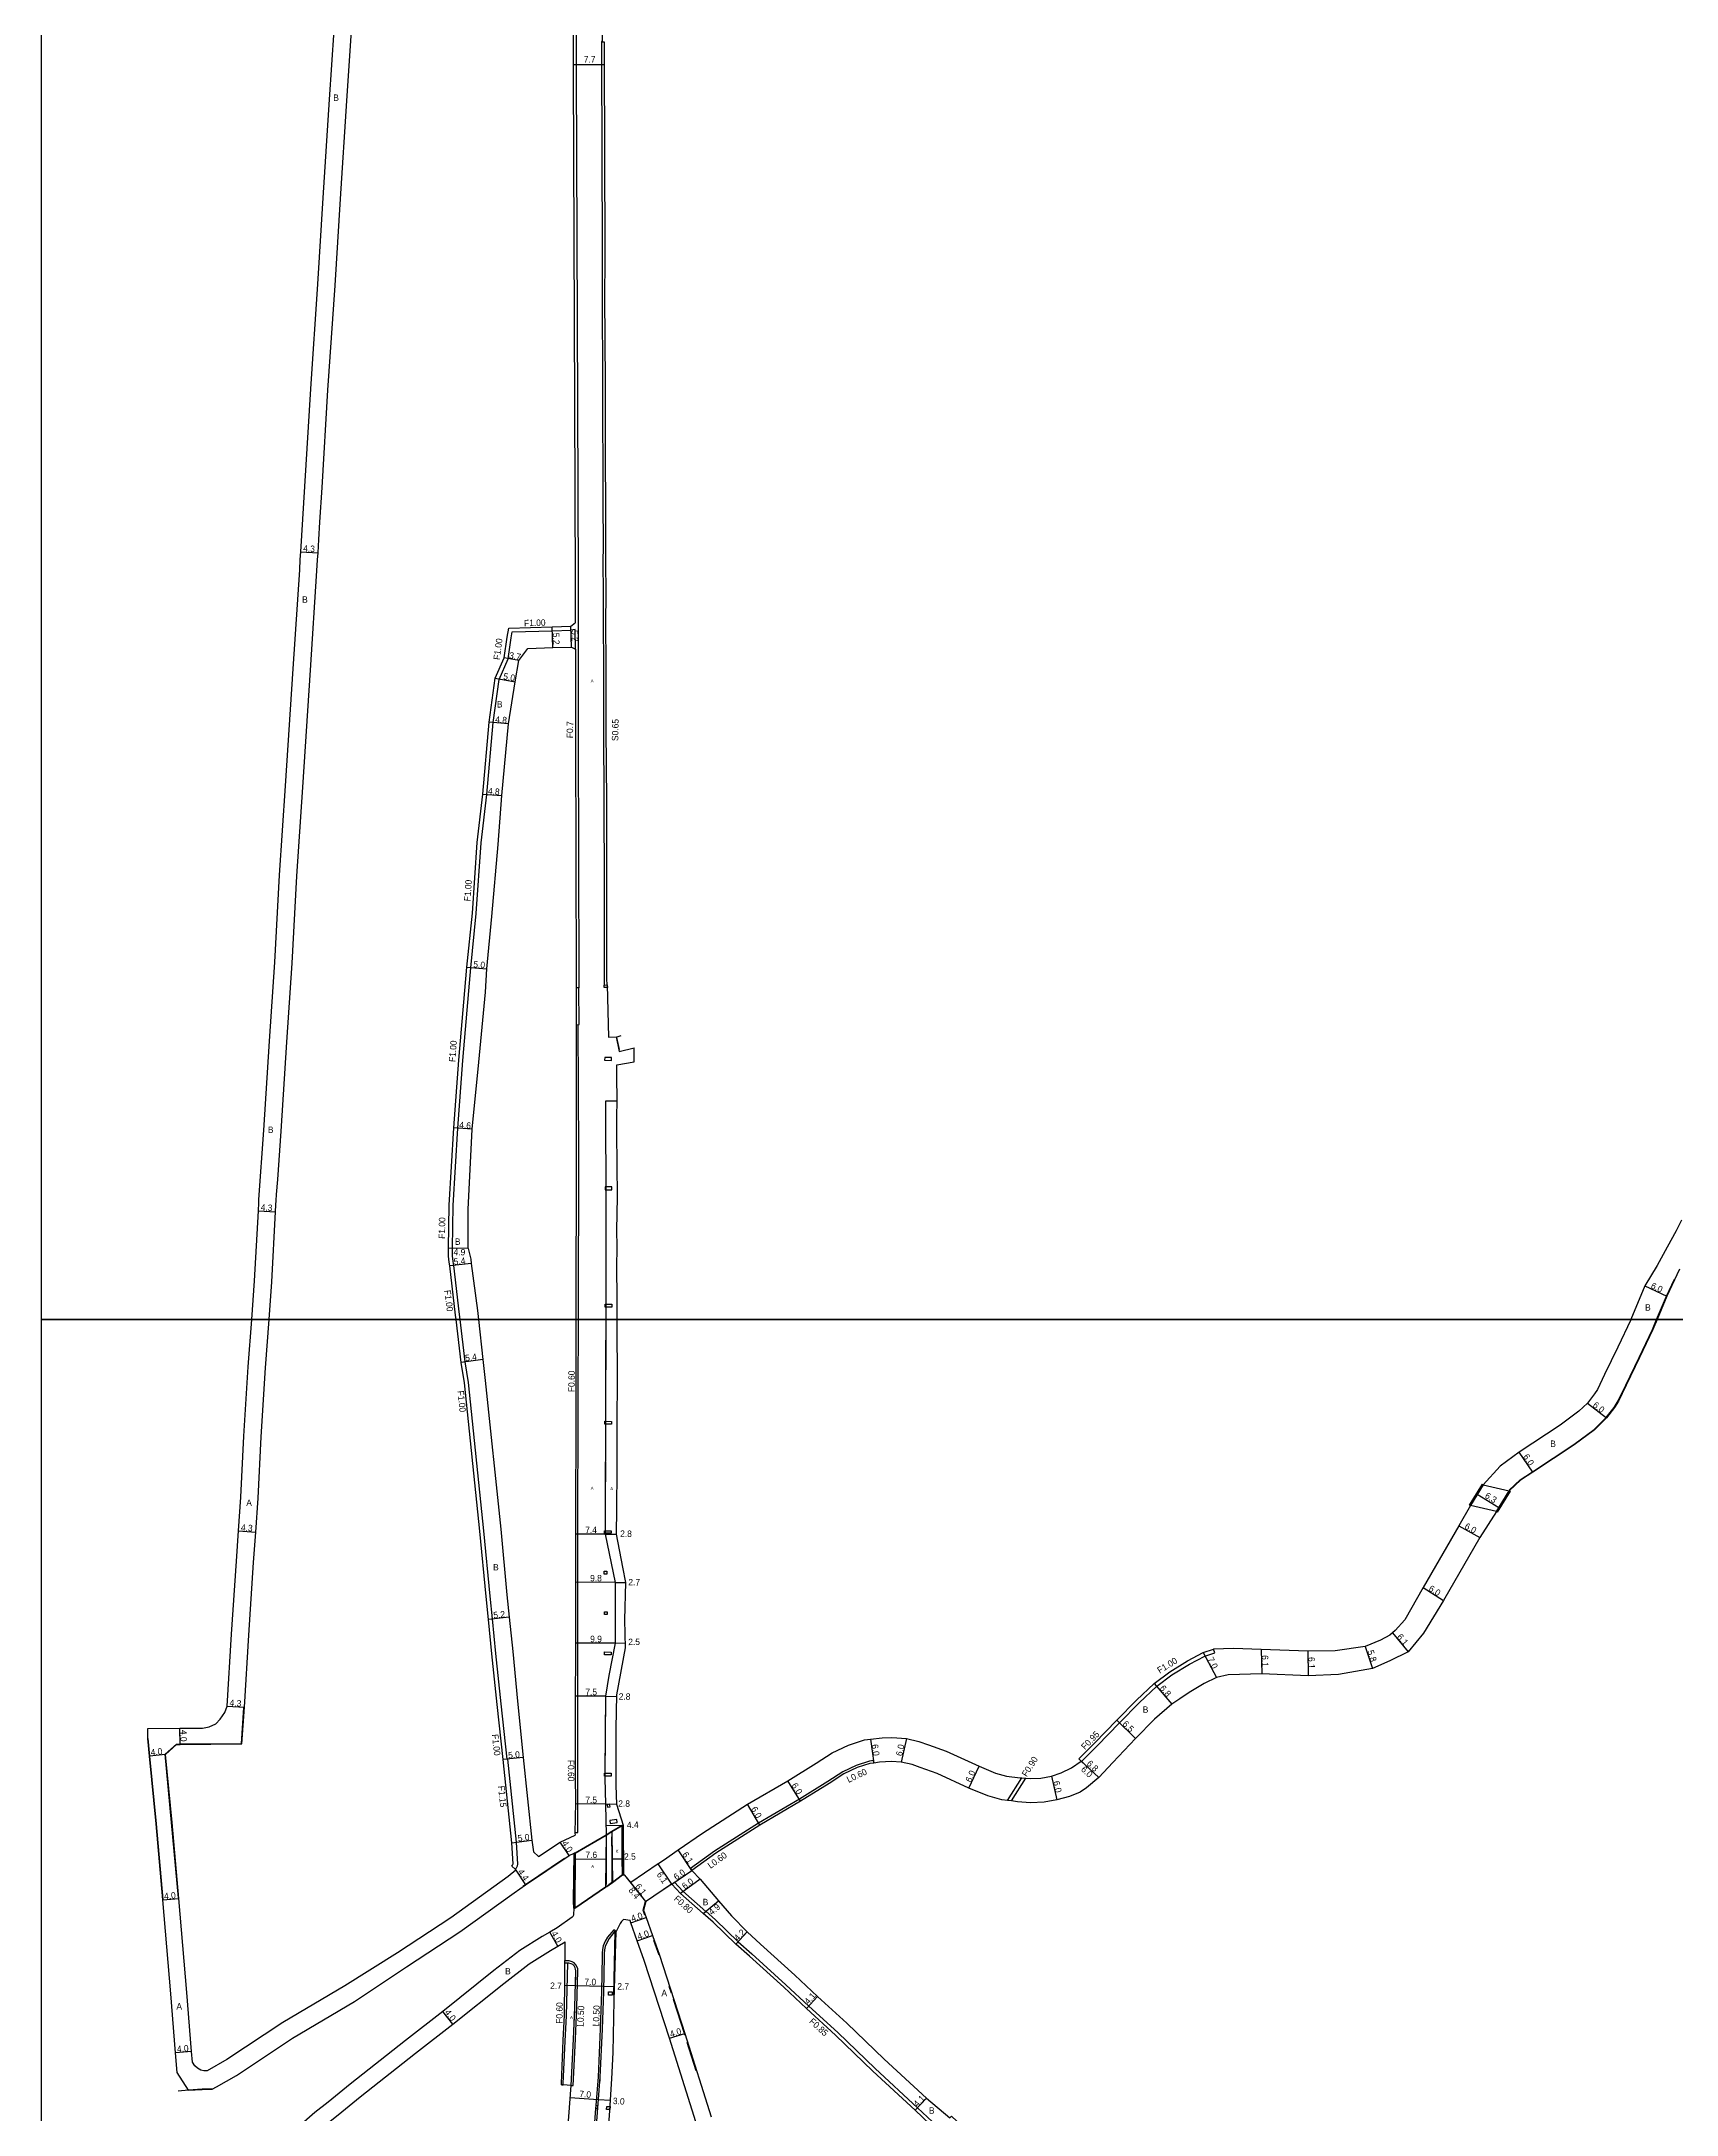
# Model space of a CAD drawing. Header units: metres. Extents: x -12000 to -8000, y -105000 to -102000.
# Drawn here: x -12000 to -11594, y -103998 to -103482 of the extents above; entities that cross this region are included whole.
import ezdxf

# ---------------------------------------------------------------- set-up
doc = ezdxf.new("R2010")
doc.units = ezdxf.units.M
doc.header["$LTSCALE"] = 2.5
for name, color, linetype in [('側溝・桝', 7, 'Continuous'), ('図郭', 7, 'Continuous'), ('幅員', 7, 'Continuous'), ('歩道・分離帯・安全施設', 7, 'Continuous'), ('舗装', 7, 'Continuous'), ('道路', 7, 'Continuous')]:
    doc.layers.add(name, color=color, linetype=linetype)
doc.styles.get("Standard").update_dxf_attribs({"font": ''})
doc.styles.add('YOKO_DECO', font='')
doc.styles.get('Standard').set_extended_font_data('@MS PGothic')
doc.styles.get('YOKO_DECO').set_extended_font_data('MS PGothic')

msp = doc.modelspace()

# ---------------------------------------------------------------- linework, layer by layer
at = {"layer": '側溝・桝'}
for points in [[(-11865.51, -103200), (-11865.62, -103205.25), (-11865.79, -103216.05), (-11866.27, -103265.81), (-11866.83, -103307.54), (-11866.97, -103320.85), (-11867.23, -103342.54), (-11867.31, -103357.31), (-11867.31, -103414.72), (-11867.18, -103490.37), (-11866.86, -103572.4), (-11866.75, -103616.74), (-11866.73, -103628.53), (-11866.72, -103632.7), (-11866.69, -103655.25), (-11866.53, -103715.5), (-11866.53, -103717.6)], [(-11860.75, -103482.5), (-11860.95, -103482.49), (-11860.89, -103489.11), (-11860.81, -103507.72), (-11860.73, -103536.79), (-11860.77, -103545.86), (-11860.65, -103567.26), (-11860.65, -103578.09), (-11860.62, -103586.43), (-11860.59, -103597.44), (-11860.53, -103607.11), (-11860.56, -103612.45), (-11860.48, -103618.81), (-11860.55, -103627.85), (-11860.46, -103636.58), (-11860.45, -103642.56), (-11860.43, -103653.49), (-11860.32, -103671.11), (-11860.3, -103692.12), (-11860.3, -103715.28), (-11860.26, -103716.91)], [(-11884.37, -103630.48), (-11883.96, -103628.2)], [(-11896.02, -103800), (-11896.17, -103798.79), (-11897.63, -103786.58), (-11897.73, -103785.63), (-11897.89, -103784.18), (-11897.93, -103782.28), (-11897.75, -103771.64), (-11896.61, -103752.47), (-11895.34, -103735.63), (-11893.88, -103718.33), (-11893.4, -103712.59), (-11892.01, -103699.11), (-11890.8, -103681.6), (-11889.44, -103669.55), (-11887.83, -103651.66), (-11886.33, -103640.96), (-11884.09, -103635.86), (-11883.39, -103630.63), (-11883.12, -103629.18), (-11873.15, -103628.86), (-11868.49, -103628.71)], [(-11867.4, -103633.46), (-11867.43, -103628.53), (-11868.49, -103628.71)], [(-11867.24, -103726.75), (-11866.51, -103726.73), (-11866.53, -103717.6), (-11867.25, -103717.6)], [(-11866.67, -103800), (-11866.59, -103758.5), (-11866.68, -103726.73)], [(-11898.73, -103785.74), (-11898.89, -103784.24)], [(-11884.37, -103909.24), (-11885.83, -103895.52), (-11887.15, -103882.97), (-11888.01, -103874.41), (-11888.58, -103868.77), (-11890.11, -103852.5), (-11893.97, -103815.65), (-11894.77, -103810.52), (-11896.02, -103800)], [(-11867.51, -103927.46), (-11866.83, -103927.47), (-11866.83, -103915.43), (-11866.82, -103908.47), (-11866.77, -103899.73), (-11866.8, -103892.84), (-11866.78, -103884.86), (-11866.82, -103877.47), (-11866.78, -103868.39), (-11866.76, -103855.99), (-11866.71, -103818.23), (-11866.67, -103800)], [(-11741.79, -103909.71), (-11741.68, -103909.82), (-11737.8, -103905.92), (-11732.27, -103900.26), (-11727.37, -103895.24), (-11723.05, -103891.14), (-11719.27, -103888.32), (-11714.89, -103885.66), (-11711.1, -103883.65), (-11708.63, -103882.86), (-11708.92, -103881.95)], [(-11882.4, -103936.62), (-11882.01, -103936.24), (-11881.81, -103935.76), (-11881.72, -103935.33), (-11882.06, -103929.9), (-11884.22, -103909.22), (-11884.37, -103909.24), (-11885.36, -103909.34)], [(-11793.28, -103910.21), (-11793.37, -103909.62), (-11794.39, -103909.76), (-11797.65, -103910.79), (-11801.03, -103912.37), (-11804.68, -103914.79), (-11811.78, -103919.21), (-11821.96, -103925.13), (-11832.84, -103932.15), (-11838.82, -103936.39), (-11838.49, -103936.89)], [(-11760.13, -103919.52), (-11756.53, -103913.89)], [(-11759.14, -103919.64), (-11755.51, -103913.98)], [(-11843.43, -103940.29), (-11842.76, -103939.83), (-11840.73, -103942.02), (-11835.02, -103947.07)], [(-11835.64, -103947.6), (-11835.02, -103947.07), (-11834.98, -103947.04), (-11832.59, -103949.16), (-11827.01, -103954.6), (-11823.62, -103957.58), (-11815.11, -103965.3), (-11809.44, -103970.59), (-11802.2, -103977.19), (-11792.98, -103986.12), (-11782.44, -103995.87), (-11778.75, -103999.36), (-11769.28, -104007.99), (-11763.63, -104013.48)], [(-11857.52, -103951.94), (-11857.84, -103951.67), (-11859.43, -103953.48), (-11860, -103954.47), (-11860.47, -103955.63), (-11860.64, -103956.57), (-11860.73, -103957.47), (-11860.75, -103958.24), (-11860.95, -103966.97), (-11861.28, -103976.28), (-11861.79, -103988.2), (-11862.33, -103995.32)], [(-11870.89, -103990.18), (-11870.48, -103990.21), (-11870.45, -103989.84), (-11869.91, -103979.3), (-11869.62, -103973.06), (-11869.31, -103959.91), (-11869.95, -103959.9)], [(-11868.49, -103990.31), (-11867.98, -103990.34), (-11867.35, -103978.84), (-11867.03, -103970.87), (-11866.78, -103961.81), (-11866.83, -103961.37), (-11866.95, -103960.9), (-11867.27, -103960.32), (-11867.72, -103959.89), (-11868.23, -103959.6), (-11868.97, -103959.4), (-11869.3, -103959.4), (-11869.95, -103959.39)], [(-11862.39, -103996.05), (-11863.84, -104015.33)]]:
    msp.add_lwpolyline(points, dxfattribs=at)
for points in [[(-11859.47, -103717.54), (-11860.25, -103717.55), (-11860.26, -103716.91), (-11859.48, -103716.89)], [(-11860.14, -103735.6), (-11858.43, -103735.63), (-11858.42, -103734.9), (-11860.12, -103734.88)], [(-11858.33, -103767.81), (-11858.33, -103767.07), (-11860.04, -103767.06), (-11860.04, -103767.8)], [(-11858.32, -103796.22), (-11858.33, -103796.93), (-11860.01, -103796.9), (-11860, -103796.19)], [(-11860.09, -103825.3), (-11858.42, -103825.34), (-11858.44, -103826.05), (-11860.1, -103826.01)], [(-11858.52, -103853.12), (-11860.15, -103853.13), (-11860.15, -103852.53), (-11858.52, -103852.52)], [(-11859.57, -103862.57), (-11859.59, -103863.28), (-11860.3, -103863.27), (-11860.28, -103862.56)], [(-11860.21, -103872.64), (-11859.51, -103872.62), (-11859.49, -103873.31), (-11860.19, -103873.33)], [(-11860.19, -103882.58), (-11858.49, -103882.63), (-11858.51, -103883.34), (-11860.21, -103883.29)], [(-11860.19, -103912.7), (-11858.51, -103912.7), (-11858.51, -103913.47), (-11860.19, -103913.48)], [(-11858.93, -103920.45), (-11859.55, -103920.58), (-11859.43, -103921.21), (-11858.8, -103921.08)], [(-11858.86, -103924.49), (-11858.76, -103925.21), (-11857.05, -103924.97), (-11857.15, -103924.23)], [(-11859.19, -103967.02), (-11858.28, -103967.02), (-11858.28, -103967.92), (-11859.18, -103967.93)], [(-11861.84, -103995.35), (-11862.33, -103995.32), (-11862.39, -103996.05), (-11861.89, -103996.09)], [(-11858.82, -103996.31), (-11859.68, -103996.26), (-11859.64, -103995.54), (-11858.78, -103995.59)]]:
    msp.add_lwpolyline(points, close=True, dxfattribs=at)
at = {"layer": '図郭'}
for points in [[(-12000, -103200), (-11200, -103200), (-11200, -103800), (-12000, -103800)], [(-12000, -103800), (-11200, -103800), (-11200, -104400), (-12000, -104400)]]:
    msp.add_lwpolyline(points, close=True, dxfattribs=at)
at = {"layer": '幅員'}
for points in [[(-11867.92, -103488.17), (-11860.27, -103488.21)], [(-11935.61, -103609.22), (-11931.32, -103609.49)], [(-11873.01, -103633.06), (-11873.18, -103627.86)], [(-11868.36, -103632.91), (-11868.52, -103627.71)], [(-11881.42, -103636.24), (-11885.06, -103635.59)], [(-11887.3, -103640.68), (-11882.38, -103641.57)], [(-11884.05, -103651.99), (-11888.83, -103651.55)], [(-11890.43, -103669.45), (-11885.65, -103669.83)], [(-11894.4, -103712.5), (-11889.42, -103712.91)], [(-11893.02, -103752.72), (-11897.61, -103752.4)], [(-11946.14, -103772.99), (-11941.85, -103773.22)], [(-11894.03, -103782.37), (-11898.93, -103782.28)], [(-11893.25, -103786.11), (-11898.62, -103786.69)], [(-11601.79, -103791.65), (-11596.37, -103794.21)], [(-11890.41, -103809.93), (-11895.76, -103810.66)], [(-11616.08, -103820.79), (-11611.33, -103824.46)], [(-11629.65, -103837.96), (-11633.03, -103833)], [(-11643.42, -103843.43), (-11638.06, -103846.74)], [(-11951.06, -103852.52), (-11946.77, -103852.83)], [(-11859.99, -103853.35), (-11867.37, -103853.34)], [(-11859.99, -103853.35), (-11857.18, -103853.38)], [(-11648, -103851.24), (-11642.78, -103854.18)], [(-11857.55, -103865.33), (-11867.39, -103865.31)], [(-11857.55, -103865.33), (-11854.89, -103865.39)], [(-11656.9, -103866.63), (-11651.81, -103869.8)], [(-11883.83, -103873.99), (-11889.01, -103874.51)], [(-11857.5, -103880.44), (-11867.41, -103880.42)], [(-11857.5, -103880.44), (-11855.01, -103880.38)], [(-11664.49, -103877.88), (-11660.58, -103882.56)], [(-11711.47, -103882.77), (-11708.22, -103888.97)], [(-11697.07, -103881.98), (-11696.94, -103888.08)], [(-11685.52, -103882.43), (-11685.42, -103888.53)], [(-11671.25, -103881.23), (-11669.48, -103886.75)], [(-11723.67, -103890.42), (-11719.25, -103895.59)], [(-11953.89, -103896.07), (-11949.6, -103896.37)], [(-11859.92, -103893.6), (-11867.43, -103893.59)], [(-11859.92, -103893.6), (-11857.12, -103893.64)], [(-11732.95, -103899.6), (-11728.27, -103904.1)], [(-11965.58, -103905.58), (-11965.61, -103901.58)], [(-11794.13, -103904.27), (-11793.28, -103910.21)], [(-11785.21, -103904.12), (-11786.51, -103909.98)], [(-11969.21, -103908.08), (-11973.19, -103908.51)], [(-11880.39, -103908.84), (-11885.36, -103909.34)], [(-11769.66, -103916.46), (-11767.17, -103911.01)], [(-11737.4, -103913.81), (-11742.38, -103909.17)], [(-11737.4, -103913.81), (-11741.79, -103909.71)], [(-11811.47, -103919.72), (-11814.64, -103914.63)], [(-11749.16, -103913.5), (-11747.88, -103919.36)], [(-11859.95, -103920.47), (-11867.42, -103920.37)], [(-11857.15, -103920.51), (-11859.95, -103920.47)], [(-11821.64, -103925.64), (-11824.66, -103920.45)], [(-11855.46, -103925.73), (-11859.84, -103925.82)], [(-11883.21, -103930), (-11878.24, -103929.38)], [(-11868.96, -103933.22), (-11871.16, -103929.88)], [(-11838.49, -103936.89), (-11841.86, -103931.81)], [(-11882.22, -103936.8), (-11879.77, -103940.45)], [(-11843.43, -103940.29), (-11846.89, -103935.26)], [(-11843.43, -103940.29), (-11838.49, -103936.89)], [(-11849.88, -103944.64), (-11855.11, -103938.06)], [(-11849.88, -103944.64), (-11853.68, -103939.86)], [(-11836.46, -103939.03), (-11841.29, -103942.59)], [(-11969.88, -103944.24), (-11965.9, -103943.86)], [(-11835.64, -103947.6), (-11831.9, -103944.42)], [(-11871.77, -103955.7), (-11873.78, -103952.25)], [(-11853.63, -103949.92), (-11849.85, -103948.61)], [(-11824.71, -103952.17), (-11827.59, -103955.23)], [(-11852.03, -103954.38), (-11848.26, -103953.04)], [(-11867.4, -103965.53), (-11870.06, -103965.5)], [(-11860.42, -103965.73), (-11867.4, -103965.53)], [(-11857.69, -103965.79), (-11860.42, -103965.73)], [(-11810.02, -103971.22), (-11807.26, -103968.19)], [(-11897.85, -103975.12), (-11900.31, -103971.96)], [(-11844.03, -103978.61), (-11840.22, -103977.38)], [(-11962.71, -103981.9), (-11966.7, -103982.22)], [(-11868.71, -103993.29), (-11861.72, -103993.81)], [(-11861.72, -103993.81), (-11858.69, -103993.99)], [(-11783.02, -103996.5), (-11780.2, -103993.52)]]:
    msp.add_lwpolyline(points, dxfattribs=at)
at = {"layer": '幅員', "elevation": 95.4}
for points in [[(-11867.44, -103934.1), (-11859.84, -103934.04)], [(-11858.27, -103934.03), (-11855.77, -103934.01)]]:
    msp.add_lwpolyline(points, dxfattribs=at)
at = {"layer": '歩道・分離帯・安全施設'}
for points in [[(-11857.16, -103729.95), (-11856.57, -103732.88)], [(-11857, -103729.8), (-11856.07, -103729.46)], [(-11857.07, -103745.75), (-11859.96, -103745.77), (-11859.97, -103750.96), (-11859.86, -103766.99), (-11859.85, -103779.8), (-11859.87, -103796.06), (-11859.88, -103800)], [(-11857.07, -103745.75), (-11859.96, -103745.77), (-11859.97, -103750.96), (-11859.86, -103766.99), (-11859.85, -103779.8), (-11859.87, -103796.06), (-11859.88, -103800)], [(-11859.96, -103745.77), (-11859.97, -103750.96), (-11859.86, -103766.91)], [(-11859.85, -103777.08), (-11859.85, -103779.8), (-11859.87, -103796.06), (-11859.88, -103796.18)], [(-11598.88, -103800), (-11596.46, -103794.17), (-11594.48, -103789.98)], [(-11859.88, -103800), (-11859.93, -103825.21), (-11859.98, -103845.38), (-11859.99, -103853.35), (-11857.55, -103865.33), (-11857.5, -103880.44), (-11859.11, -103888.48)], [(-11859.88, -103800), (-11859.93, -103825.21), (-11859.98, -103845.38), (-11859.99, -103853.35), (-11857.55, -103865.33), (-11857.5, -103880.44), (-11859.11, -103888.48)], [(-11635.47, -103842.43), (-11632.74, -103839.88), (-11629.71, -103837.87), (-11619.43, -103831.07), (-11614.4, -103827.3), (-11611.4, -103824.39), (-11609.42, -103821.83), (-11608.44, -103820.21), (-11606.51, -103816.28), (-11603.21, -103809.43), (-11599.9, -103802.47), (-11598.88, -103800)], [(-11859.89, -103805.15), (-11859.93, -103825.21)], [(-11859.96, -103835.37), (-11859.98, -103845.38), (-11859.99, -103852.25)], [(-11859.11, -103888.48), (-11859.92, -103893.6), (-11860.05, -103902.78)], [(-11859.11, -103888.48), (-11859.92, -103893.6), (-11860.05, -103902.78)], [(-11859.93, -103894.62), (-11860.05, -103902.78)], [(-11966.01, -103943.69), (-11967.68, -103924.99), (-11969.32, -103908.03), (-11966.51, -103905.49), (-11965.58, -103905.48), (-11950.33, -103905.38), (-11949.71, -103896.53)], [(-11969.79, -103944.12), (-11971.46, -103925.34), (-11973.09, -103908.5), (-11973.51, -103904.11)], [(-11860.05, -103902.78), (-11860.07, -103913.99)], [(-11860.05, -103902.78), (-11860.07, -103913.99)], [(-11860.05, -103902.78), (-11860.07, -103912.65)], [(-11860.07, -103913.99), (-11859.95, -103920.47)], [(-11860.07, -103913.99), (-11859.95, -103920.47), (-11859.79, -103928.14), (-11859.84, -103934.04), (-11859.91, -103941.09), (-11859.59, -103940.87)], [(-11860.07, -103913.99), (-11859.95, -103920.47), (-11859.79, -103928.14), (-11859.84, -103934.04), (-11859.91, -103941.09), (-11859.59, -103940.87)], [(-11880.44, -103940.81), (-11879.83, -103940.37), (-11870.1, -103933.86)], [(-11859.59, -103940.87), (-11858.22, -103939.86), (-11855.74, -103938.01)], [(-11859.59, -103940.87), (-11858.22, -103939.86), (-11855.74, -103938.01)], [(-11849.97, -103944.58), (-11843.53, -103940.23)], [(-11850.15, -103948.04), (-11850.6, -103946.75), (-11849.97, -103944.58)], [(-11857.28, -103952.1), (-11857.52, -103951.94), (-11859.02, -103953.77), (-11859.55, -103954.68), (-11859.99, -103955.77), (-11860.15, -103956.63), (-11860.23, -103957.5), (-11860.26, -103958.26), (-11860.45, -103966.98), (-11860.79, -103976.3), (-11861.3, -103988.23), (-11863.45, -104016.68)], [(-11857.28, -103952.1), (-11857.52, -103951.94), (-11859.02, -103953.77), (-11859.55, -103954.68), (-11859.99, -103955.77), (-11860.15, -103956.63), (-11860.23, -103957.5), (-11860.26, -103958.26), (-11860.45, -103966.98), (-11860.79, -103976.3), (-11861.3, -103988.23), (-11863.45, -104016.68)], [(-11855.44, -103949.02), (-11853.78, -103949.28)], [(-11846.6, -103957.99), (-11847.91, -103954.32)], [(-11867.41, -103965.88), (-11867.31, -103962.31)], [(-11860.26, -103958.26), (-11860.45, -103966.98), (-11860.79, -103976.3), (-11861.3, -103988.23), (-11861.37, -103989.23)], [(-11843.55, -103967.43), (-11844.1, -103965.72)], [(-11867.86, -103978.71), (-11867.57, -103971.43)], [(-11840.16, -103977.91), (-11840.32, -103977.41), (-11843.05, -103968.97)], [(-11837.39, -103986.7), (-11839.62, -103979.61)], [(-11966.06, -103991.62), (-11963.47, -103991.43), (-11960.06, -103991.19), (-11957.64, -103991.14)]]:
    msp.add_lwpolyline(points, dxfattribs=at)
for points, elevation in [([(-11855.65, -103937.87), (-11855.67, -103935.84), (-11855.68, -103933.89), (-11855.69, -103931.87), (-11855.7, -103929.81), (-11855.71, -103927.84), (-11855.73, -103925.79)], 96.64), ([(-11859.75, -103928.6), (-11859.78, -103940.36)], 96.19), ([(-11858.4, -103928.53), (-11858.33, -103933.35), (-11858.32, -103937.8), (-11858.32, -103939.86)], 95.58), ([(-11867.57, -103933.22), (-11867.74, -103945.3)], 0.78), ([(-11859.11, -103940.37), (-11858.46, -103939.92)], 96.05), ([(-11857.59, -103952.15), (-11857.95, -103967.9)], 96.12), ([(-11868.49, -103990.31), (-11867.87, -103978.82), (-11867.55, -103970.85), (-11867.29, -103961.83), (-11867.34, -103961.46), (-11867.43, -103961.09), (-11867.68, -103960.64), (-11868.03, -103960.3), (-11868.43, -103960.08), (-11869.04, -103959.92), (-11869.31, -103959.91), (-11869.95, -103959.9)], 94.63), ([(-11868.49, -103990.31), (-11867.87, -103978.82), (-11867.55, -103970.85), (-11867.29, -103961.83), (-11867.34, -103961.46), (-11867.43, -103961.09), (-11867.68, -103960.64), (-11868.03, -103960.3), (-11868.43, -103960.08), (-11869.04, -103959.92), (-11869.31, -103959.91)], 94.63)]:
    msp.add_lwpolyline(points, dxfattribs=dict(at, elevation=elevation))
at = {"layer": '舗装'}
for points, elevation in [([(-11855.83, -103925.73), (-11858.32, -103927.24), (-11859.8, -103928.14), (-11867.43, -103932.63)], 95.43), ([(-11867.53, -103946.25), (-11859.91, -103941.09), (-11859.59, -103940.87), (-11858.22, -103939.86), (-11855.74, -103938.01)], 95.4)]:
    msp.add_lwpolyline(points, dxfattribs=dict(at, elevation=elevation))
at = {"layer": '道路'}
for points in [[(-11866.96, -103271.62), (-11867.53, -103307.76), (-11867.66, -103320.72), (-11867.93, -103342.42), (-11867.98, -103357.25), (-11868.04, -103414.72), (-11867.92, -103490.37), (-11867.6, -103572.4), (-11867.46, -103616.74), (-11867.43, -103626.88)], [(-11947.78, -103800), (-11947.07, -103790.39), (-11946.14, -103772.99), (-11946.04, -103771.02), (-11946, -103770.19), (-11944.77, -103752.92), (-11943.37, -103730.83), (-11942.06, -103711.18), (-11940.85, -103689.58), (-11939.39, -103667.43), (-11937.49, -103638.35), (-11935.88, -103613.72), (-11935.73, -103611.2), (-11935.61, -103609.22), (-11934.62, -103593.02), (-11933.14, -103568.77), (-11931.34, -103542.79), (-11930.07, -103521.32), (-11928.46, -103496.88), (-11927.28, -103479.6), (-11926.69, -103464.32), (-11925.79, -103447.93), (-11925.7, -103446.4)], [(-11931.12, -103606.21), (-11930.85, -103601.88), (-11930.33, -103593.28), (-11928.85, -103569.05), (-11927.05, -103543.07), (-11925.78, -103521.59), (-11924.17, -103497.17), (-11922.99, -103479.83), (-11922.39, -103464.52), (-11921.49, -103448.17), (-11921.38, -103446.4)], [(-11860.76, -103477.11), (-11860.75, -103482.5), (-11860.23, -103482.51), (-11860.27, -103489.11), (-11860.19, -103507.72), (-11860.11, -103536.79), (-11860.15, -103545.86), (-11860.03, -103567.26), (-11860.03, -103578.09), (-11860, -103586.43), (-11859.97, -103597.44), (-11859.91, -103607.11), (-11859.94, -103612.45), (-11859.86, -103618.81), (-11859.93, -103627.85), (-11859.84, -103636.58), (-11859.83, -103642.56), (-11859.81, -103653.49), (-11859.7, -103671.11), (-11859.68, -103692.12), (-11859.68, -103715.27), (-11859.64, -103716.9)], [(-11941.33, -103765.21), (-11940.48, -103753.2), (-11939.08, -103731.11), (-11937.77, -103711.44), (-11936.56, -103689.84), (-11935.1, -103667.72), (-11933.2, -103638.63), (-11931.59, -103613.99), (-11931.42, -103611.23), (-11931.32, -103609.49), (-11931.12, -103606.21)], [(-11884.37, -103630.48), (-11883.96, -103628.2), (-11873.18, -103627.86), (-11868.52, -103627.71), (-11867.43, -103626.88)], [(-11898.73, -103785.74), (-11898.89, -103784.24), (-11898.93, -103782.28), (-11898.75, -103771.6), (-11897.61, -103752.4), (-11896.33, -103735.55), (-11894.87, -103718.25), (-11894.4, -103712.5), (-11893, -103699.03), (-11891.79, -103681.51), (-11890.43, -103669.45), (-11888.83, -103651.55), (-11887.3, -103640.68), (-11885.06, -103635.59), (-11884.37, -103630.48)], [(-11881.42, -103636.24), (-11879.24, -103633.26), (-11873.01, -103633.06), (-11868.36, -103632.91), (-11867.4, -103633.46)], [(-11894.03, -103782.37), (-11894, -103772.66), (-11893.02, -103752.72), (-11891.4, -103736.06), (-11889.69, -103718.7), (-11889.42, -103712.91), (-11888.15, -103699.89), (-11886.61, -103681.97), (-11885.65, -103669.83), (-11884.05, -103651.99), (-11882.38, -103641.57), (-11881.42, -103636.24)], [(-11867.4, -103633.46), (-11867.34, -103655.25), (-11867.25, -103715.5), (-11867.25, -103717.6), (-11867.2, -103758.5), (-11867.29, -103800)], [(-11859.64, -103716.9), (-11859.48, -103716.89), (-11859.2, -103729.86), (-11857.27, -103729.78), (-11856.55, -103733.38), (-11852.78, -103732.54)], [(-11857.01, -103800), (-11857.03, -103794.51), (-11857.11, -103787.15), (-11857.01, -103781.9), (-11857.1, -103777.9), (-11856.95, -103769.56), (-11857.08, -103753.64), (-11857.15, -103749.91), (-11857.06, -103745.41), (-11857.1, -103739.75), (-11857.09, -103736.7), (-11852.81, -103735.96)], [(-11852.81, -103735.96), (-11852.78, -103732.54)], [(-11943.46, -103800), (-11942.78, -103790.67), (-11941.85, -103773.22), (-11941.76, -103771.49), (-11941.7, -103770.46), (-11941.6, -103768.96), (-11941.33, -103765.21)], [(-11592.71, -103775.31), (-11594.01, -103777.99), (-11596.25, -103782.06), (-11598.72, -103786.59), (-11601.79, -103791.65), (-11605.27, -103800)], [(-11894.03, -103782.37), (-11893.38, -103785.01), (-11893.25, -103786.11), (-11891.69, -103797.75), (-11891.45, -103800)], [(-11897.03, -103800), (-11897.16, -103798.91), (-11898.62, -103786.69), (-11898.73, -103785.74)], [(-11593.19, -103787.48), (-11596.37, -103794.21), (-11598.77, -103800)], [(-11973.61, -103904.12), (-11973.63, -103901.63), (-11965.61, -103901.58), (-11960.03, -103901.54), (-11958.39, -103901.2), (-11956.73, -103900.49), (-11955.62, -103899.28), (-11954.45, -103897.65), (-11953.89, -103896.07), (-11952.78, -103878.18), (-11951.6, -103860.05), (-11951.06, -103852.52), (-11950.46, -103844.12), (-11949.74, -103828.96), (-11948.64, -103811.75), (-11947.78, -103800)], [(-11883.2, -103935.8), (-11882.4, -103936.62), (-11882.22, -103936.8), (-11884.12, -103938.41), (-11898.31, -103948.67), (-11911.6, -103957.4), (-11924.68, -103965.53), (-11940.08, -103974.71), (-11953.95, -103983.9), (-11958.87, -103986.67), (-11959.67, -103986.68), (-11960.39, -103986.55), (-11961.24, -103986.04), (-11961.9, -103985.42), (-11962.5, -103984.57), (-11962.71, -103981.9), (-11963.89, -103967.25), (-11965.9, -103943.86), (-11967.58, -103924.98), (-11969.21, -103908.08), (-11966.48, -103905.59), (-11965.58, -103905.58), (-11950.23, -103905.48), (-11949.6, -103896.37), (-11948.48, -103878.45), (-11947.31, -103860.35), (-11946.77, -103852.83), (-11946.16, -103844.37), (-11945.45, -103829.2), (-11944.35, -103812.04), (-11943.46, -103800)], [(-11883.2, -103935.8), (-11882.99, -103935.59), (-11882.92, -103935.42), (-11882.88, -103935.24), (-11883.21, -103930), (-11885.36, -103909.34), (-11886.82, -103895.63), (-11888.15, -103883.07), (-11889.01, -103874.51), (-11889.57, -103868.87), (-11891.1, -103852.6), (-11894.96, -103815.78), (-11895.76, -103810.66), (-11897.03, -103800)], [(-11891.45, -103800), (-11890.41, -103809.93), (-11889.8, -103815.16), (-11885.93, -103852.06), (-11884.4, -103868.38), (-11883.83, -103873.99), (-11882.98, -103882.51), (-11881.82, -103894.85), (-11880.39, -103908.84), (-11878.24, -103929.38), (-11877.82, -103932.28), (-11876.6, -103933.46), (-11871.16, -103929.88), (-11867.45, -103928.11)], [(-11855.11, -103938.06), (-11855.37, -103938.01), (-11855.74, -103938.01), (-11855.77, -103934.01), (-11855.83, -103925.73), (-11855.46, -103925.73), (-11857.15, -103920.51), (-11857.28, -103915.67), (-11857.24, -103901.61), (-11857.12, -103893.28), (-11854.99, -103881.57), (-11855.13, -103874.64), (-11854.89, -103865.38), (-11855.62, -103861.54), (-11857.18, -103853.35), (-11857.12, -103847.11), (-11857.04, -103837.36), (-11857, -103829.32), (-11856.97, -103811.12), (-11857.03, -103805.35), (-11857.01, -103801.11), (-11857.01, -103800)], [(-11598.77, -103800), (-11599.81, -103802.51), (-11603.12, -103809.48), (-11606.42, -103816.32), (-11608.35, -103820.26), (-11609.34, -103821.89), (-11611.33, -103824.46), (-11614.33, -103827.38), (-11619.37, -103831.16), (-11629.65, -103837.96), (-11632.68, -103839.96), (-11635.49, -103842.58), (-11638.68, -103847.74), (-11642.78, -103854.18), (-11651.81, -103869.8), (-11656.76, -103877.94), (-11660.58, -103882.56), (-11665.18, -103884.82), (-11669.48, -103886.75), (-11677.93, -103888.2), (-11685.42, -103888.53), (-11696.94, -103888.08), (-11705.3, -103888.26), (-11708.22, -103888.97), (-11711.26, -103890.45), (-11715, -103892.7), (-11717.3, -103894.23), (-11719.25, -103895.59), (-11723.57, -103899.3), (-11728.27, -103904.1), (-11733.91, -103910.06), (-11737.4, -103913.81), (-11740.45, -103916.34), (-11742.05, -103917.42), (-11744.67, -103918.53), (-11747.88, -103919.36), (-11750.98, -103919.94), (-11754.35, -103920.1), (-11757.58, -103919.82), (-11759.14, -103919.64), (-11760.13, -103919.52), (-11761.53, -103919.35), (-11764.99, -103918.4), (-11769.66, -103916.46), (-11777.6, -103912.85), (-11781.75, -103911.33), (-11783.78, -103910.59), (-11786.51, -103909.98), (-11788.89, -103909.86), (-11791.88, -103910.01), (-11793.28, -103910.21), (-11794.25, -103910.35), (-11797.43, -103911.35), (-11800.74, -103912.9), (-11804.36, -103915.29), (-11811.47, -103919.72), (-11821.64, -103925.64), (-11832.5, -103932.64), (-11838.49, -103936.89)], [(-11605.27, -103800), (-11605.29, -103800.07), (-11608.53, -103806.89), (-11611.81, -103813.68), (-11613.61, -103817.37), (-11614.3, -103818.49), (-11616.08, -103820.79), (-11618.19, -103822.77), (-11622.83, -103826.25), (-11633.03, -103833), (-11637.72, -103836.41), (-11641.97, -103841.08), (-11645.15, -103846.24), (-11648, -103851.24), (-11656.9, -103866.63), (-11661.38, -103874.59), (-11663.83, -103877.32), (-11664.49, -103877.88), (-11665.15, -103878.45), (-11667.46, -103879.7), (-11671.25, -103881.23), (-11678.7, -103882.32), (-11685.52, -103882.43), (-11697.07, -103881.98), (-11703.95, -103881.73), (-11708.92, -103881.95)], [(-11794.13, -103904.27), (-11791.26, -103903.97), (-11788.81, -103903.85), (-11785.21, -103904.12), (-11782.1, -103904.82), (-11779.69, -103905.7), (-11775.32, -103907.29), (-11767.17, -103911.01), (-11763.04, -103912.72), (-11760.37, -103913.45), (-11756.96, -103913.85), (-11756.53, -103913.89), (-11755.51, -103913.98), (-11754.5, -103914.07), (-11751.85, -103913.96), (-11749.16, -103913.5), (-11746.73, -103912.68), (-11744.22, -103911.42), (-11741.79, -103909.71), (-11742.38, -103909.17), (-11738.48, -103905.26), (-11732.95, -103899.6), (-11728.04, -103894.57), (-11723.67, -103890.42), (-11719.8, -103887.53), (-11715.36, -103884.83), (-11711.47, -103882.77), (-11708.92, -103881.95)], [(-11963.47, -103991.53), (-11966.31, -103987.14), (-11966.7, -103982.22), (-11967.88, -103967.58), (-11969.88, -103944.24), (-11971.56, -103925.35), (-11973.19, -103908.51), (-11973.61, -103904.12)], [(-11846.66, -103935.11), (-11845.56, -103934.35), (-11841.86, -103931.81), (-11835.86, -103927.67), (-11824.66, -103920.45), (-11814.64, -103914.63), (-11807.6, -103910.25), (-11803.68, -103907.65), (-11799.61, -103905.75), (-11795.59, -103904.48), (-11794.13, -103904.27)], [(-11858.32, -103927.24), (-11858.27, -103934.03), (-11858.22, -103939.86)], [(-11963.47, -103991.53), (-11960.06, -103991.29), (-11957.62, -103991.24), (-11956.56, -103990.64), (-11951.55, -103987.82), (-11937.63, -103978.61), (-11922.29, -103969.46), (-11909.35, -103960.82), (-11896.11, -103952.18), (-11882.58, -103942.47), (-11879.77, -103940.45), (-11868.96, -103933.22), (-11867.69, -103932.63)], [(-11846.66, -103935.11), (-11846.89, -103935.26), (-11853.68, -103939.86), (-11855.11, -103938.06)], [(-11838.49, -103936.89), (-11836.46, -103939.03), (-11831.9, -103944.42), (-11828.68, -103948.16), (-11824.71, -103952.17), (-11821.42, -103955.19), (-11812.9, -103962.91), (-11807.26, -103968.19), (-11799.97, -103974.82), (-11790.73, -103983.77), (-11780.2, -103993.52), (-11774.4, -103998.4), (-11774.33, -103998.32), (-11773.99, -103997.95), (-11766.44, -104004.97), (-11763.22, -104008.1), (-11762.1, -104009.19), (-11758.58, -104012.61)], [(-11779.33, -103999.99), (-11783.02, -103996.5), (-11793.56, -103986.74), (-11802.78, -103977.81), (-11810.02, -103971.22), (-11815.68, -103965.92), (-11824.19, -103958.22), (-11827.59, -103955.23), (-11833.17, -103949.78), (-11835.64, -103947.6), (-11841.29, -103942.59), (-11843.43, -103940.29), (-11849.88, -103944.64), (-11850.49, -103946.75), (-11849.85, -103948.61), (-11848.26, -103953.04), (-11846.5, -103957.96), (-11840.22, -103977.38), (-11833.66, -103998.16)], [(-11868.19, -103948.5), (-11867.97, -103948.24), (-11867.83, -103947.93), (-11867.7, -103946.25)], [(-11868.19, -103948.5), (-11871.94, -103951.18), (-11873.78, -103952.25), (-11875.67, -103953.35), (-11881.19, -103956.82), (-11887.64, -103961.8), (-11900.31, -103971.96), (-11909.57, -103979.16), (-11923.33, -103990.03), (-11928.8, -103994.48), (-11932.12, -103997.06), (-11936.18, -104000.61), (-11941.65, -104005.9), (-11947.69, -104012.17), (-11951.45, -104016.57), (-11953.32, -104019.72), (-11955.25, -104023.72), (-11956.15, -104028.82), (-11957.02, -104040.53), (-11957.02, -104040.57)], [(-11861.73, -104035.92), (-11860.7, -104021.94), (-11860.07, -104015.91), (-11859.53, -104005.94), (-11858.83, -103996.58), (-11858.38, -103988.68), (-11858, -103982.13), (-11857.79, -103969.23), (-11857.28, -103952.1)], [(-11837.48, -103999.36), (-11844.03, -103978.61), (-11850.29, -103959.24), (-11852.03, -103954.38), (-11853.63, -103949.92), (-11853.82, -103949.37), (-11855.5, -103949.11), (-11855.92, -103949.59), (-11856.27, -103950.1), (-11856.74, -103950.92), (-11857.28, -103952.1)], [(-11954.21, -104053.68), (-11953.04, -104040.92), (-11952.18, -104029.32), (-11951.41, -104024.96), (-11949.79, -104021.61), (-11948.19, -104018.91), (-11944.73, -104014.86), (-11938.82, -104008.73), (-11933.47, -104003.55), (-11929.57, -104000.15), (-11926.31, -103997.61), (-11920.83, -103993.15), (-11907.11, -103982.31), (-11897.85, -103975.12), (-11885.16, -103964.95), (-11878.9, -103960.11), (-11873.6, -103956.78), (-11871.77, -103955.7), (-11869.93, -103954.63)]]:
    msp.add_lwpolyline(points, dxfattribs=at)
for points, elevation in [([(-11867.29, -103800), (-11867.32, -103818.23), (-11867.38, -103856.03), (-11867.4, -103871.8), (-11867.45, -103905.46), (-11867.43, -103913.33)], 95.49), ([(-11867.43, -103913.33), (-11867.41, -103919.98), (-11867.51, -103927.64), (-11867.45, -103928.11)], 95.33), ([(-11859.79, -103928.14), (-11859.84, -103934.04), (-11859.91, -103941.09)], 95.4), ([(-11859.79, -103928.14), (-11858.32, -103927.24)], 95.4), ([(-11867.7, -103946.25), (-11867.53, -103946.25), (-11867.54, -103944.52), (-11867.44, -103934.1), (-11867.43, -103932.63), (-11867.69, -103932.63)], 95.4), ([(-11859.91, -103941.09), (-11859.59, -103940.87), (-11858.22, -103939.86)], 95.4), ([(-11870.89, -103990.18), (-11870.87, -103989.82), (-11870.45, -103979.08), (-11870.14, -103972.87), (-11869.93, -103954.63)], 94.75), ([(-11872.68, -104013.02), (-11870.32, -104013.11), (-11869.94, -104010.11), (-11868.49, -103990.31), (-11870.48, -103990.21), (-11870.89, -103990.18)], 94.27)]:
    msp.add_lwpolyline(points, dxfattribs=dict(at, elevation=elevation))
for points in [[(-11641.97, -103841.08), (-11645.15, -103846.24), (-11645.34, -103846.12), (-11642.16, -103840.96)], [(-11641.97, -103841.08), (-11635.49, -103842.58), (-11638.68, -103847.74), (-11645.15, -103846.24)], [(-11638.68, -103847.74), (-11635.49, -103842.58), (-11635.3, -103842.7), (-11638.48, -103847.86)]]:
    msp.add_lwpolyline(points, close=True, dxfattribs=at)
for points, elevation in [([(-11855.83, -103925.73), (-11855.77, -103934.01), (-11855.74, -103938.01), (-11858.22, -103939.86), (-11859.59, -103940.87), (-11859.91, -103941.09), (-11867.53, -103946.25), (-11867.44, -103934.1), (-11867.43, -103932.63), (-11859.8, -103928.14), (-11858.32, -103927.24)], -0.04), ([(-11855.46, -103925.73), (-11855.83, -103925.73), (-11855.74, -103938.01), (-11855.37, -103938.01)], 95.44), ([(-11867.44, -103934.1), (-11867.54, -103944.52), (-11867.53, -103946.25), (-11867.83, -103946.25), (-11867.84, -103944.52), (-11867.69, -103932.63), (-11867.43, -103932.63)], 0)]:
    msp.add_lwpolyline(points, close=True, dxfattribs=dict(at, elevation=elevation))

# ---------------------------------------------------------------- texts
at = {"layer": '側溝・桝'}
for s, rotation, p in [('F1.00', 1.8185, (-11880.14, -103627.78)), ('F1.00', 82.3645, (-11886.2, -103636.19)), ('F0.7', 89, (-11868.01, -103655.58)), ('S0.65', 89, (-11856.76, -103656.28)), ('F1.00', 86.0413, (-11893.47, -103696.14)), ('F1.00', 85.1718, (-11897.26, -103736.08)), ('F1.00', 89.0646, (-11899.79, -103779.98)), ('F1.00', 276.8057, (-11899.96, -103792.78)), ('F0.60', 89.8851, (-11867.57, -103818.05)), ('F1.00', 275.9869, (-11896.71, -103817.77)), ('F1.00', 31.2882, (-11722.31, -103888.02)), ('F1.00', 276.0715, (-11888.15, -103903.12)), ('F0.95', 45.672, (-11740.84, -103907.04)), ('F0.60', 270.1414, (-11869.29, -103909.42)), ('F0.90', 57.3771, (-11755.33, -103913.76)), ('F1.15', 275.9567, (-11886.62, -103915.95)), ('L0.60', 25.0833, (-11799.56, -103915.16)), ('L0.60', 35.3252, (-11833.86, -103936.53)), ('F0.80', 318.4923, (-11843.09, -103944.15)), ('F0.60', 89.3247, (-11870.61, -103975.01)), ('L0.50', 87.6868, (-11865.4, -103975.77)), ('L0.50', 87.911, (-11861.51, -103975.66)), ('F0.85', 317.6578, (-11809.48, -103974.62))]:
    msp.add_text(s, height=1.6, rotation=rotation, dxfattribs=at).set_placement(p)
at = {"layer": '幅員'}
msp.add_text('7.7', height=1.6, dxfattribs=at).set_placement((-11865.32, -103487.68))
for s, rotation, p in [('4.3', 356.505, (-11935.05, -103609.16)), ('5.2', 271.8184, (-11873.02, -103629.41)), ('5.2', 271.8186, (-11868.39, -103628.71)), ('3.7', 349.7687, (-11883.97, -103635.7)), ('5.0', 349.7766, (-11885.41, -103640.91)), ('4.8', 354.7896, (-11887.38, -103651.65)), ('4.8', 355.4622, (-11889.18, -103669.48)), ('5.0', 355.3007, (-11892.8, -103712.5)), ('4.6', 356.0698, (-11896.3, -103752.43)), ('4.3', 356.9621, (-11945.59, -103772.92)), ('4.9', 358.9616, (-11897.67, -103784.03)), ('5.4', 6.2221, (-11897.54, -103786.47)), ('6.0', 334.7209, (-11600.48, -103792.15)), ('5.4', 7.8207, (-11894.68, -103810.41)), ('6.0', 322.3238, (-11614.91, -103821.57)), ('6.0', 304.3185, (-11632.16, -103834.1)), ('6.3', 328.2906, (-11641.7, -103844.2)), ('4.3', 355.88, (-11950.51, -103852.46)), ('7.4', 359.9183, (-11864.97, -103853.09)), ('2.8', 359.4809, (-11856.3, -103854.02)), ('6.0', 330.5813, (-11646.74, -103851.84)), ('9.8', 359.9183, (-11863.75, -103865.07)), ('2.7', 358.5029, (-11854.28, -103866.05)), ('6.0', 328.0859, (-11655.66, -103867.28)), ('5.2', 5.7461, (-11887.7, -103874.28)), ('9.9', 359.9129, (-11863.73, -103880.18)), ('2.5', 1.2246, (-11854.27, -103880.93)), ('6.1', 309.9364, (-11663.49, -103878.93)), ('7.0', 297.6749, (-11710.5, -103884.4)), ('6.1', 271.2452, (-11696.94, -103883.43)), ('6.1', 270.9025, (-11685.4, -103883.88)), ('5.8', 287.7433, (-11670.75, -103882.44)), ('6.8', 310.4899, (-11722.42, -103891.72)), ('4.3', 356.0002, (-11953.33, -103896.01)), ('7.5', 359.9129, (-11864.94, -103893.35)), ('2.8', 359.1632, (-11856.66, -103894.47)), ('6.5', 316.1316, (-11731.7, -103900.67)), ('4.0', 270.358, (-11965.5, -103901.98)), ('6.0', 278.1165, (-11793.83, -103905.64)), ('6.0', 77.4974, (-11786.3, -103908.59)), ('4.0', 6.2569, (-11972.8, -103908.37)), ('5.0', 5.7425, (-11884.03, -103909.1)), ('6.0', 317.0026, (-11742, -103911.98)), ('6.8', 317.0026, (-11740.57, -103910.53)), ('6.0', 301.9025, (-11813.82, -103915.76)), ('6.0', 65.4971, (-11769.17, -103915.15)), ('6.0', 282.3395, (-11748.77, -103914.85)), ('7.5', 359.2655, (-11864.95, -103920.16)), ('2.8', 359.2655, (-11856.77, -103921.07)), ('6.0', 300.1793, (-11823.87, -103921.61)), ('4.4', 1.1936, (-11854.6, -103926.38)), ('5.0', 7.0658, (-11881.61, -103929.73)), ('4.0', 303.3713, (-11870.86, -103930.16)), ('7.6', 0.4463, (-11864.91, -103933.83)), ('4.4', 303.8506, (-11881.8, -103937.24)), ('2.5', 0.4463, (-11855.31, -103934.25)), ('6.1', 304.5122, (-11847.31, -103937.94)), ('6.0', 34.5497, (-11842.33, -103939.41)), ('6.1', 303.6175, (-11840.98, -103932.96)), ('4.0', 5.4624, (-11969.49, -103944.1)), ('8.4', 308.4511, (-11854.32, -103941.89)), ('6.1', 308.4511, (-11852.7, -103940.93)), ('6.0', 36.4682, (-11840.22, -103941.68)), ('4.0', 19.154, (-11853.28, -103949.69)), ('4.9', 40.3846, (-11833.48, -103948.12)), ('4.0', 300.2527, (-11873.49, -103952.54)), ('4.0', 19.6927, (-11851.69, -103954.16)), ('4.2', 46.7715, (-11827.01, -103954.55)), ('2.7', 359.3247, (-11873.69, -103966.34)), ('7.0', 358.3908, (-11865.18, -103965.35)), ('2.7', 358.7306, (-11857.01, -103966.48)), ('4.1', 47.6628, (-11809.54, -103970.3)), ('4.0', 307.8422, (-11899.98, -103972.22)), ('4.0', 17.9127, (-11843.68, -103978.39)), ('4.0', 4.6055, (-11966.31, -103982.08)), ('7.0', 355.682, (-11866.48, -103993.2)), ('3.0', 356.7182, (-11858.13, -103994.93)), ('4.1', 46.5744, (-11782.47, -103995.78))]:
    msp.add_text(s, height=1.6, rotation=rotation, dxfattribs=at).set_placement(p)
at = {"layer": '舗装'}
for s, p in [('B', (-11927.52, -103497.22)), ('B', (-11935.27, -103621.92)), ('B', (-11886.9, -103647.94)), ('B', (-11943.78, -103753.65)), ('B', (-11897.34, -103781.46)), ('B', (-11601.76, -103797.8)), ('B', (-11625.29, -103831.67)), ('A', (-11949.14, -103846.34)), ('B', (-11887.85, -103862.37)), ('B', (-11726.51, -103897.73)), ('B', (-11835.79, -103945.55)), ('B', (-11884.86, -103962.74)), ('A', (-11846.04, -103968.14)), ('A', (-11966.49, -103971.46)), ('B', (-11779.6, -103997.35))]:
    msp.add_text(s, height=1.6, dxfattribs=at).set_placement(p)
at = {"layer": '舗装', "style": 'YOKO_DECO'}
for s, p in [('A', (-11863.59, -103641.67, 96.68)), ('A', (-11863.59, -103842.27, 95.44)), ('A', (-11858.74, -103842.39, 95.61)), ('K', (-11857.4, -103932.51, 95.43)), ('A', (-11863.47, -103936.27, 95.44)), ('A', (-11868.73, -103973.79, 95.06))]:
    msp.add_text(s, height=0.75, dxfattribs=at).set_placement(p)

doc.saveas('drawing.dxf')
